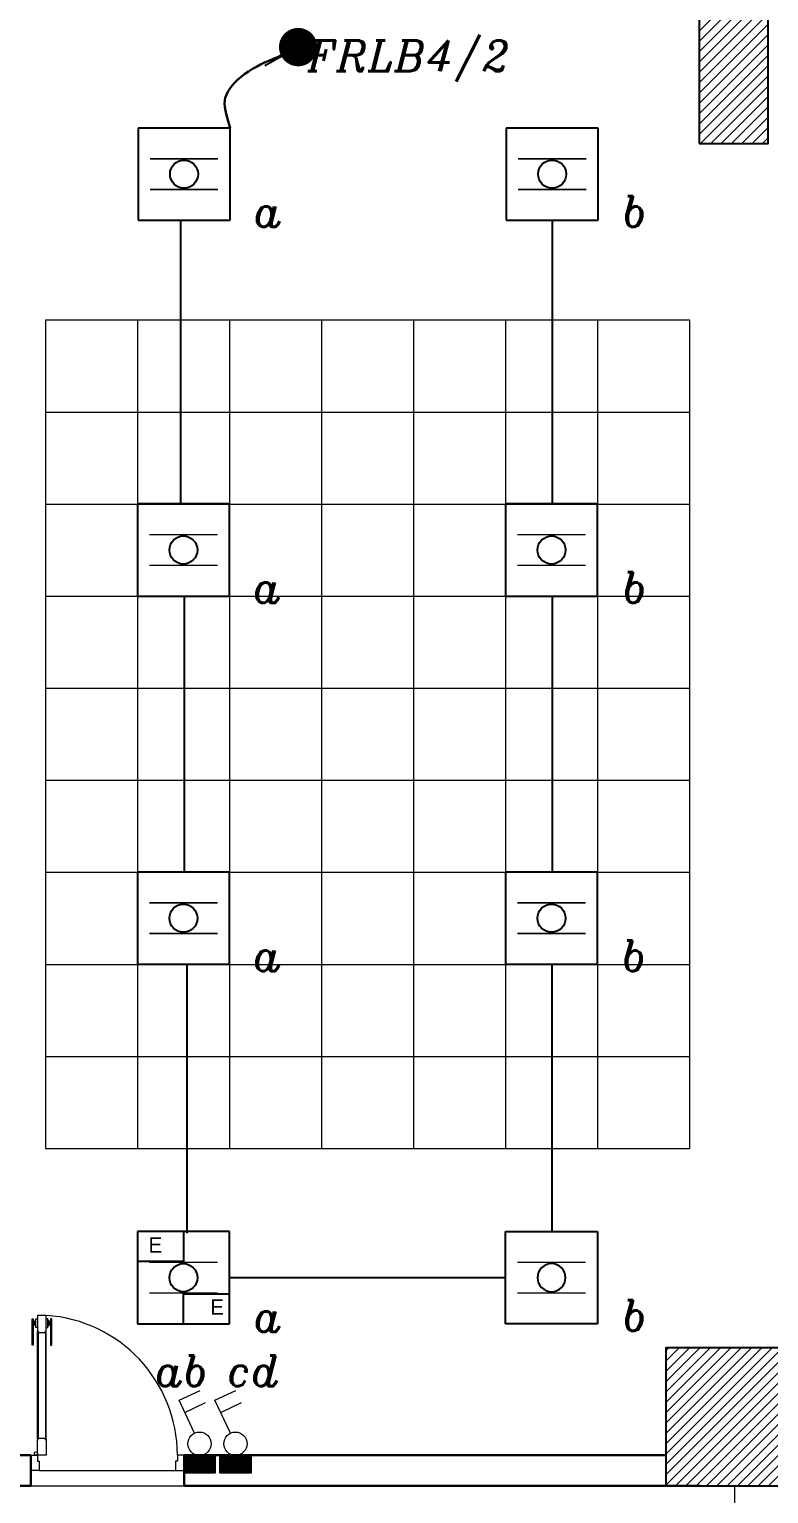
# Model space of a CAD drawing. Extents: x 990 to 1091, y 469 to 823.
# Drawn here: x 1044.51 to 1049.33, y 772.83 to 782.37 of the extents above; entities that cross this region are included whole.
import ezdxf

# ---------------------------------------------------------------- set-up
doc = ezdxf.new("R2010")
doc.units = 0
doc.header["$MEASUREMENT"] = 0
doc.layers.get('0').update_dxf_attribs({"color": 252, "linetype": 'CONTINUOUS', "lineweight": 30})
for name, color, linetype, lineweight in [('Column', 252, 'CONTINUOUS', 25), ('DOOR', 252, 'CONTINUOUS', 9), ('elev', 252, 'CONTINUOUS', 9), ('hatch', 252, 'CONTINUOUS', 9), ('Wall', 252, 'CONTINUOUS', 30)]:
    doc.layers.add(name, color=color, linetype=linetype, lineweight=lineweight)
for name, color, linetype in [('E-LIGHTING', 2, 'CONTINUOUS'), ('E-SWITCHES', 4, 'CONTINUOUS'), ('E-WIRING', 3, 'CONTINUOUS'), ('TEXT-ELC', 3, 'CONTINUOUS')]:
    doc.layers.add(name, color=color, linetype=linetype)
doc.styles.add('ROMANS', font='italic8.shx')
doc.dimstyles.get("Standard").update_dxf_attribs({"dimtxt": 0.12, "dimasz": 0.05, "dimexe": 0.18, "dimexo": 0.0625, "dimgap": 0.09, "dimtad": 0, "dimtih": 1, "dimtoh": 1, "dimzin": 0, "dimdsep": 46, "dimtxsty": 'Standard', "dimblk": 'DOT', "dimcen": 0.09, "dimadec": 0, "dimazin": 0, "dimtfac": 1, "dimtofl": 0, "dimtmove": 0, "dimatfit": 3, "dimldrblk": 'DOT', "dimfxl": 1, "dimtolj": 1, "dimtzin": 0, "dimarcsym": 0})

# ---------------------------------------------------------------- blocks, each defined once
blk = doc.blocks.new('d3')
at = {"layer": 'DOOR'}
for p, q in [((45.6622, -61.5054), (45.6622, -60.8055)), ((45.6672, -60.8055), (45.6672, -61.5054)), ((45.7138, -60.8055), (45.7138, -61.5054)), ((45.7188, -61.5054), (45.7188, -60.8055)), ((45.6738, -61.711), (46.5627, -61.711))]:
    blk.add_line(p, q, dxfattribs=at)
for points in [[(45.6672, -60.8), (45.6672, -60.8111), (45.7138, -60.8111), (45.7138, -60.8), (45.7183, -60.8), (45.7183, -60.7), (45.7183, -60.7), (45.6627, -60.7), (45.6627, -60.8)], [(45.6343, -60.8945), (45.6263, -60.8945), (45.6263, -60.7222), (45.6343, -60.7222)], [(45.6461, -60.74), (45.6396, -60.74), (45.6396, -60.7602), (45.6461, -60.7602)], [(45.7349, -60.74), (45.7414, -60.74), (45.7414, -60.7602), (45.7349, -60.7602)], [(45.7466, -60.8945), (45.7547, -60.8945), (45.7547, -60.7222), (45.7466, -60.7222)], [(45.6672, -61.511), (45.6672, -61.4999), (45.7138, -61.4999), (45.7138, -61.511), (45.7183, -61.511), (45.7183, -61.611), (45.7183, -61.611), (45.6627, -61.611), (45.6627, -61.511)], [(45.6183, -61.711), (45.6183, -61.611), (45.6627, -61.611), (45.6627, -61.6489), (45.6738, -61.6489), (45.6738, -61.711)], [(46.6183, -61.711), (46.6183, -61.611), (46.5737, -61.611), (46.5737, -61.6489), (46.5626, -61.6489), (46.5627, -61.711)]]:
    blk.add_lwpolyline(points, close=True, dxfattribs=at)
for points in [[(45.6343, -60.7403, -1), (45.6396, -60.7403), (45.6396, -60.7403), (45.6396, -60.7599), (45.6396, -60.7599, -1), (45.6343, -60.7599), (45.6343, -60.7599)], [(45.6672, -60.8105), (45.6672, -60.8105, -1), (45.6672, -60.8006)], [(45.7138, -60.8105), (45.7138, -60.8105, 1), (45.7138, -60.8006)], [(45.7466, -60.7403, 1), (45.7414, -60.7403), (45.7414, -60.7403), (45.7414, -60.7599), (45.7414, -60.7599, 1), (45.7466, -60.7599), (45.7466, -60.7599)], [(45.6672, -61.5005), (45.6672, -61.5005, 1), (45.6672, -61.5104)], [(45.7138, -61.5005), (45.7138, -61.5005, -1), (45.7138, -61.5104)]]:
    blk.add_lwpolyline(points, format="xyb", close=True, dxfattribs=at)
for points in [[(45.6516, -60.7674), (45.6461, -60.7674), (45.6461, -60.7329), (45.6516, -60.7329)], [(45.6627, -60.7778), (45.6516, -60.7778), (45.6516, -60.7222), (45.6627, -60.7222)], [(45.7183, -60.7778), (45.7294, -60.7778), (45.7294, -60.7222), (45.7183, -60.7222)], [(45.7294, -60.7674), (45.7349, -60.7674), (45.7349, -60.7329), (45.7294, -60.7329)]]:
    blk.add_lwpolyline(points, dxfattribs=at)
blk.add_circle((45.6516, -61.5999), 0.0111, dxfattribs=at)
blk.add_arc((45.6609, -61.611), 0.9128, 360, 86.39768, dxfattribs=at)
blk = doc.blocks.new('_Dot')
at = {"color": 0, "linetype": 'ByBlock', "lineweight": -2}
blk.add_line((-0.5, 0), (-1, 0), dxfattribs=at)
at = {"color": 0, "linetype": 'ByBlock', "const_width": 0.5}
blk.add_lwpolyline([(-0.25, 0, 1), (0.25, 0, 1)], format="xyb", close=True, dxfattribs=at)
blk = doc.blocks.new('60X60 IP SURFACE MOUNTED')
at = {"layer": 'E-LIGHTING', "color": 4, "linetype": 'ByBlock'}
for p, q in [((0.3, 0.3), (-0.3, 0.3)), ((-0.3, 0.3), (-0.3, -0.3)), ((0.3, -0.3), (0.3, 0.3)), ((-0.3, -0.3), (0.3, -0.3))]:
    blk.add_line(p, q, dxfattribs=at)
at = {"layer": 'E-LIGHTING', "color": 1, "linetype": 'ByBlock', "const_width": 0.01}
for points in [[(0.2225, 0.1), (-0.2225, 0.1)], [(0.2225, -0.1), (-0.2225, -0.1)]]:
    blk.add_lwpolyline(points, dxfattribs=at)
at = {"layer": 'E-LIGHTING', "color": 5}
blk.add_circle((0, 0), 0.0914, dxfattribs=at)
blk = doc.blocks.new('SURFACE EMER IP')
at = {"layer": 'E-LIGHTING', "color": 4, "linetype": 'ByBlock'}
for p, q in [((0.3, 0.3), (-0.3, 0.3)), ((-0.3, 0.3), (-0.3, -0.3)), ((0.3, -0.3), (0.3, 0.3)), ((-0.3, -0.3), (0.3, -0.3))]:
    blk.add_line(p, q, dxfattribs=at)
at = {"layer": 'E-LIGHTING', "color": 4, "linetype": 'Continuous'}
for p, q in [((0, 0.3), (0, 0.1064)), ((0, 0.1064), (-0.3, 0.1064)), ((0, -0.3), (0, -0.1053)), ((0, -0.1053), (0.3, -0.1053))]:
    blk.add_line(p, q, dxfattribs=at)
at = {"layer": 'E-LIGHTING', "color": 1, "linetype": 'ByBlock', "const_width": 0.01}
for points in [[(0.2225, 0.1), (-0.2225, 0.1)], [(0.2225, -0.1), (-0.2225, -0.1)]]:
    blk.add_lwpolyline(points, dxfattribs=at)
at = {"layer": 'E-LIGHTING', "color": 5}
blk.add_circle((0, 0), 0.0914, dxfattribs=at)
at = {"layer": 'E-LIGHTING', "color": 2, "linetype": 'Continuous', "char_height": 0.1002, "width": 0.143241, "attachment_point": 1}
for insert in [(-0.2273, 0.264), (0.1754, -0.1413)]:
    blk.add_mtext('E', dxfattribs=dict(at, insert=insert))
blk = doc.blocks.new('SW4')
at = {"layer": 'E-SWITCHES'}
h = blk.add_hatch(dxfattribs=at)
h.set_pattern_fill('ANSI37', scale=0.1, style=0)
h.set_pattern_definition([(45, (1867.921355, 178.530235), (-0.00883883476, 0.00883883476), []), (135, (1867.921355, 178.530235), (-0.00883883476, -0.00883883476), [])])
h.paths.add_polyline_path([(1926.405, 447.673), (1926.405, 447.512), (1926.684, 447.512), (1926.684, 447.673), (1926.544, 447.673, -0.000676), (1926.544, 447.673)])
at = {"layer": 'E-SWITCHES', "lineweight": 15}
for p, q in [((1926.358, 448.173), (1926.549, 448.262)), ((1926.499, 447.874), (1926.358, 448.173)), ((1926.41, 448.063), (1926.6, 448.152))]:
    blk.add_line(p, q, dxfattribs=at)
at = {"layer": 'E-SWITCHES'}
blk.add_lwpolyline([(1926.405, 447.673), (1926.684, 447.673), (1926.684, 447.512), (1926.405, 447.512)], close=True, dxfattribs=at)
at = {"layer": 'E-SWITCHES', "lineweight": 15}
blk.add_circle((1926.544, 447.778), 0.106, dxfattribs=at)

msp = doc.modelspace()

# ---------------------------------------------------------------- hatches: boundary and pattern name
at = {"layer": 'hatch'}
h = msp.add_hatch(dxfattribs=at)
h.set_pattern_fill('ANSI31', color=256, scale=0.015, style=0)
h.set_pattern_definition([(45, (1241.088144, 444.304138), (-0.0336759605, 0.0336759605), [])])
h.paths.add_polyline_path([(1048.881, 781.6262), (1049.331, 781.6262), (1049.331, 782.7263), (1048.881, 782.7263)])
h = msp.add_hatch(dxfattribs=at)
h.set_pattern_fill('ANSI31', color=256, scale=0.015, style=0)
h.set_pattern_definition([(45, (1276.095844, 450.654212), (-0.0336759605, 0.0336759605), [])])
h.paths.add_polyline_path([(1048.6637, 772.8763), (1049.5637, 772.8763), (1049.5637, 773.7763), (1048.6637, 773.7763)])

# ---------------------------------------------------------------- linework, layer by layer
at = {"layer": 'Column'}
for points in [[(1048.881, 781.6262), (1049.331, 781.6262), (1049.331, 782.7263), (1048.881, 782.7263)], [(1048.6637, 772.8763), (1049.5637, 772.8763), (1049.5637, 773.7763), (1048.6637, 773.7763)]]:
    msp.add_lwpolyline(points, close=True, dxfattribs=at)
at = {"layer": 'E-WIRING', "linetype": 'Continuous'}
for p, q in [((1045.5028, 779.2728), (1045.5028, 781.127)), ((1047.9228, 781.1269), (1047.9228, 779.2769)), ((1045.5228, 778.6728), (1045.5228, 776.8769)), ((1047.9228, 778.6769), (1047.9228, 776.877)), ((1045.5428, 774.5249), (1045.5428, 776.2769)), ((1047.9228, 774.5309), (1047.9228, 776.2769))]:
    msp.add_line(p, q, dxfattribs=at)
at = {"layer": 'E-WIRING', "color": 3}
msp.add_line((1047.6187, 774.234), (1045.8187, 774.234), dxfattribs=at)
at = {"layer": 'elev', "linetype": 'Continuous'}
for p, q in [((1044.6187, 780.4763), (1044.6187, 775.0763)), ((1044.6187, 780.4763), (1048.8187, 780.4763)), ((1045.2187, 780.4763), (1045.2187, 775.0763)), ((1045.8187, 780.4763), (1045.8187, 775.0763)), ((1046.4187, 780.4763), (1046.4187, 775.0763)), ((1047.0187, 780.4763), (1047.0187, 775.0763)), ((1047.6187, 780.4763), (1047.6187, 775.0763)), ((1048.2187, 780.4763), (1048.2187, 775.0763)), ((1048.8187, 780.4763), (1048.8187, 775.0763)), ((1044.6187, 779.8763), (1048.8187, 779.8763)), ((1044.6187, 779.2763), (1048.8187, 779.2763)), ((1044.6187, 778.6763), (1048.8187, 778.6763)), ((1044.6187, 778.0763), (1048.8187, 778.0763)), ((1044.6187, 777.4763), (1048.8187, 777.4763)), ((1044.6187, 776.8763), (1048.8187, 776.8763)), ((1044.6187, 776.2763), (1048.8187, 776.2763)), ((1044.6187, 775.6763), (1048.8187, 775.6763)), ((1044.6187, 775.0763), (1048.8187, 775.0763)), ((1057.7638, 772.8759), (1000.5115, 772.8754)), ((1049.1115, 772.8767), (1049.1115, 770.3762))]:
    msp.add_line(p, q, dxfattribs=at)
at = {"layer": 'Wall', "linetype": 'Continuous'}
for p, q in [((1044.5237, 773.0769), (1044.4237, 773.0769)), ((1044.5237, 773.0769), (1044.5237, 772.8769)), ((1048.6637, 773.0768), (1045.5237, 773.0768)), ((1045.5237, 773.0768), (1045.5237, 772.8769)), ((1044.4235, 772.8769), (1044.5237, 772.8769)), ((1045.5237, 772.8766), (1048.8887, 772.8766))]:
    msp.add_line(p, q, dxfattribs=at)

# ---------------------------------------------------------------- block references
at = {"linetype": 'Continuous'}
msp.add_blockref('d3', (998.9054, 834.6879), dxfattribs=at)
at = {"layer": 'E-LIGHTING', "linetype": 'Continuous'}
for name, p in [('60X60 IP SURFACE MOUNTED', (1045.5228, 781.4269)), ('60X60 IP SURFACE MOUNTED', (1047.9228, 781.4269)), ('60X60 IP SURFACE MOUNTED', (1045.5187, 778.9769)), ('60X60 IP SURFACE MOUNTED', (1047.9187, 778.9769)), ('60X60 IP SURFACE MOUNTED', (1045.5187, 776.5769)), ('60X60 IP SURFACE MOUNTED', (1047.9187, 776.5769)), ('SURFACE EMER IP', (1045.5187, 774.234))]:
    msp.add_blockref(name, p, dxfattribs=at)
at = {"layer": 'E-LIGHTING', "linetype": 'Continuous', "xscale": -1, "rotation": 180}
msp.add_blockref('60X60 IP SURFACE MOUNTED', (1047.9187, 774.234), dxfattribs=at)
at = {"layer": 'E-SWITCHES', "xscale": 0.7165827311453086, "yscale": 0.7165827311453086, "zscale": 0.7165827311453086}
for p in [(-334.9046, 452.2819), (-334.6704, 452.2819)]:
    msp.add_blockref('SW4', p, dxfattribs=at)

# ---------------------------------------------------------------- texts
at = {"layer": 'TEXT-ELC', "color": 0, "style": 'ROMANS'}
msp.add_text('FRLB4/2', height=0.2, dxfattribs=at).set_placement((1046.3289, 782.0977, -162.9789))
at = {"layer": 'TEXT-ELC', "color": 0, "char_height": 0.2, "width": 0.04491, "attachment_point": 1, "style": 'ROMANS'}
for s, insert in [('b', (1048.3733, 781.2826)), ('a', (1045.9733, 781.2826)), ('b', (1048.3733, 778.8326)), ('a', (1045.9693, 778.8325)), ('b', (1048.3693, 776.4326)), ('a', (1045.9693, 776.4325)), ('a', (1045.9733, 774.0806)), ('b', (1048.3733, 774.0866)), ('ab', (1045.331, 773.7264)), ('cd', (1045.8015, 773.7264))]:
    msp.add_mtext(s, dxfattribs=dict(at, insert=insert))

# ---------------------------------------------------------------- leaders
at = {"layer": 'TEXT-ELC', "color": 0, "path_type": 1}
msp.add_leader([(1046.2668, 782.2549), (1045.8501, 782.0198), (1045.7886, 781.9096), (1045.8228, 781.727)], dimstyle='Standard', override={"dimasz": 0.25, "dimfxl": 0.15}, dxfattribs=at)

doc.saveas('drawing.dxf')
